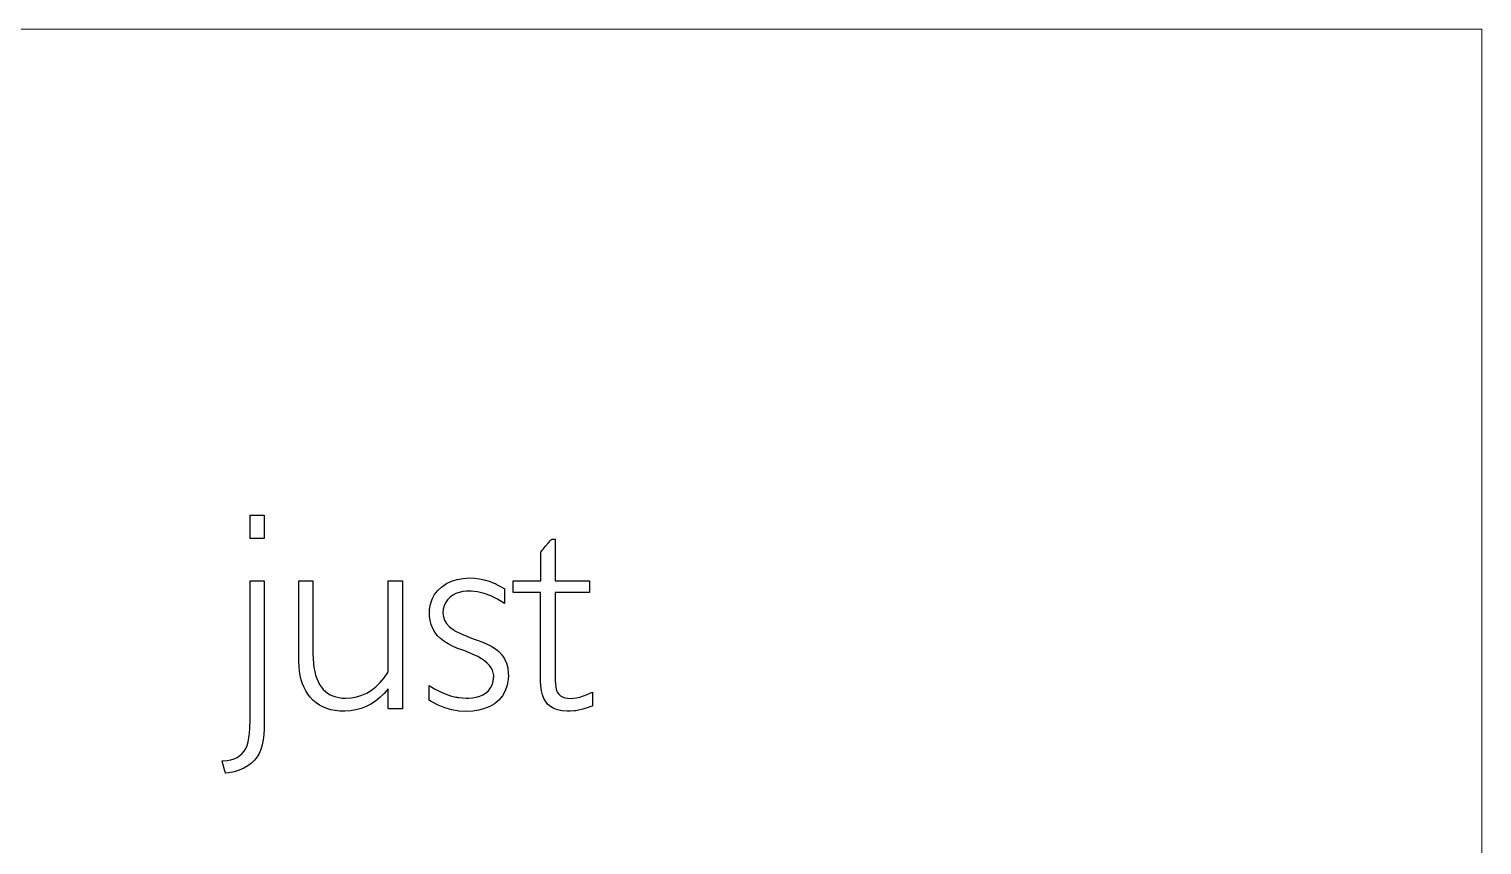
# Model space of a CAD drawing. Header units: millimetres. Extents: x 2232 to 85269, y -3593 to 5869.
# Drawn here: x 55407 to 55473.1, y -1549.6 to -1512.5 of the extents above; entities that cross this region are included whole.
import ezdxf

# ---------------------------------------------------------------- set-up
doc = ezdxf.new("R2010")
doc.units = ezdxf.units.MM
doc.layers.add('Standart', color=7, linetype='Continuous')

msp = doc.modelspace()

# ---------------------------------------------------------------- linework, layer by layer
at = {"layer": 'Standart', "color": 250, "linetype": 'Continuous', "lineweight": 5}
for points in [[(55473.101, -1512.529), (55203.101, -1512.529)], [(55473.101, -1512.529), (55473.101, -1588.08)]]:
    msp.add_lwpolyline(points, dxfattribs=at)
at = {"layer": 'Standart', "color": 159, "linetype": 'Continuous', "lineweight": -3}
for points in [[(55417.016, -1535.701), (55417.016, -1534.63)], [(55417.016, -1534.63), (55417.664, -1534.63)], [(55417.664, -1534.63), (55417.664, -1535.701)], [(55417.664, -1535.701), (55417.016, -1535.701)], [(55430.594, -1535.912), (55430.694, -1535.796)], [(55430.694, -1535.796), (55430.729, -1535.755)], [(55430.729, -1535.755), (55430.75, -1535.731)], [(55430.75, -1535.731), (55430.759, -1535.726)], [(55430.759, -1535.726), (55430.816, -1535.726)], [(55430.816, -1535.726), (55430.885, -1535.726)], [(55430.885, -1535.726), (55430.904, -1535.726)], [(55430.904, -1535.726), (55430.906, -1535.727)], [(55430.906, -1535.727), (55430.906, -1535.742)], [(55430.906, -1535.742), (55430.906, -1535.773)], [(55430.906, -1535.773), (55430.906, -1535.881)], [(55430.263, -1536.298), (55430.266, -1536.289)], [(55430.263, -1536.346), (55430.263, -1536.298)], [(55430.263, -1536.435), (55430.263, -1536.346)], [(55430.263, -1536.555), (55430.263, -1536.435)], [(55430.266, -1536.289), (55430.285, -1536.268)], [(55430.285, -1536.268), (55430.318, -1536.23)], [(55430.318, -1536.23), (55430.363, -1536.178)], [(55430.363, -1536.178), (55430.474, -1536.049)], [(55430.474, -1536.049), (55430.594, -1535.912)], [(55430.906, -1535.881), (55430.906, -1536.039)], [(55430.906, -1536.039), (55430.906, -1536.234)], [(55430.906, -1536.234), (55430.906, -1536.453)], [(55430.906, -1536.453), (55430.906, -1536.915)], [(55430.263, -1536.698), (55430.263, -1536.555)], [(55430.263, -1537.019), (55430.263, -1536.698)], [(55430.263, -1537.326), (55430.263, -1537.019)], [(55430.906, -1536.915), (55430.906, -1537.133)], [(55430.906, -1537.133), (55430.906, -1537.325)], [(55417.016, -1537.625), (55417.043, -1537.621)], [(55417.016, -1537.669), (55417.016, -1537.625)], [(55417.016, -1537.756), (55417.016, -1537.669)], [(55417.016, -1537.883), (55417.016, -1537.756)], [(55417.043, -1537.621), (55417.128, -1537.621)], [(55417.128, -1537.621), (55417.249, -1537.621)], [(55417.249, -1537.621), (55417.513, -1537.621)], [(55417.513, -1537.621), (55417.613, -1537.621)], [(55417.613, -1537.621), (55417.662, -1537.621)], [(55417.662, -1537.621), (55417.664, -1537.621)], [(55417.664, -1537.621), (55417.664, -1537.65)], [(55417.664, -1537.65), (55417.664, -1537.724)], [(55417.664, -1537.724), (55417.664, -1537.838)], [(55417.664, -1537.838), (55417.664, -1537.991)], [(55419.238, -1537.634), (55419.238, -1537.621)], [(55419.238, -1537.621), (55419.242, -1537.621)], [(55419.238, -1537.661), (55419.238, -1537.634)], [(55419.238, -1537.702), (55419.238, -1537.661)], [(55419.238, -1537.757), (55419.238, -1537.702)], [(55419.238, -1537.901), (55419.238, -1537.757)], [(55419.242, -1537.621), (55419.28, -1537.621)], [(55419.28, -1537.621), (55419.35, -1537.621)], [(55419.35, -1537.621), (55419.441, -1537.621)], [(55419.441, -1537.621), (55419.649, -1537.621)], [(55419.649, -1537.621), (55419.744, -1537.621)], [(55419.744, -1537.621), (55419.821, -1537.621)], [(55419.821, -1537.621), (55419.869, -1537.621)], [(55419.869, -1537.621), (55419.879, -1537.621)], [(55419.879, -1537.621), (55419.88, -1537.63)], [(55419.88, -1537.63), (55419.88, -1537.653)], [(55419.88, -1537.653), (55419.88, -1537.689)], [(55419.88, -1537.689), (55419.88, -1537.796)], [(55419.88, -1537.796), (55419.88, -1537.945)], [(55423.311, -1537.633), (55423.313, -1537.621)], [(55423.311, -1537.662), (55423.311, -1537.633)], [(55423.311, -1537.707), (55423.311, -1537.662)], [(55423.311, -1537.768), (55423.311, -1537.707)], [(55423.311, -1537.843), (55423.311, -1537.768)], [(55423.311, -1537.931), (55423.311, -1537.843)], [(55423.313, -1537.621), (55423.323, -1537.621)], [(55423.323, -1537.621), (55423.371, -1537.621)], [(55423.371, -1537.621), (55423.448, -1537.621)], [(55423.448, -1537.621), (55423.544, -1537.621)], [(55423.544, -1537.621), (55423.751, -1537.621)], [(55423.751, -1537.621), (55423.842, -1537.621)], [(55423.842, -1537.621), (55423.912, -1537.621)], [(55423.912, -1537.621), (55423.95, -1537.621)], [(55423.95, -1537.621), (55423.954, -1537.622)], [(55423.954, -1537.622), (55423.954, -1537.642)], [(55423.954, -1537.642), (55423.954, -1537.686)], [(55423.954, -1537.686), (55423.954, -1537.753)], [(55423.954, -1537.753), (55423.954, -1537.842)], [(55423.954, -1537.842), (55423.954, -1537.95)], [(55425.75, -1537.893), (55425.961, -1537.75)], [(55425.961, -1537.75), (55426.193, -1537.639)], [(55426.193, -1537.639), (55426.449, -1537.559)], [(55426.449, -1537.559), (55426.726, -1537.511)], [(55426.726, -1537.511), (55427.027, -1537.495)], [(55427.027, -1537.495), (55427.242, -1537.505)], [(55427.242, -1537.505), (55427.459, -1537.532)], [(55427.459, -1537.532), (55427.678, -1537.579)], [(55427.678, -1537.579), (55427.897, -1537.644)], [(55427.897, -1537.644), (55428.118, -1537.727)], [(55428.118, -1537.727), (55428.173, -1537.751)], [(55428.173, -1537.751), (55428.195, -1537.761)], [(55428.195, -1537.761), (55428.204, -1537.765)], [(55428.204, -1537.765), (55428.242, -1537.784)], [(55428.242, -1537.784), (55428.396, -1537.863)], [(55428.998, -1537.633), (55428.998, -1537.621)], [(55428.998, -1537.621), (55429.017, -1537.621)], [(55428.998, -1537.663), (55428.998, -1537.633)], [(55428.998, -1537.763), (55428.998, -1537.663)], [(55428.998, -1537.892), (55428.998, -1537.763)], [(55429.017, -1537.621), (55429.081, -1537.621)], [(55429.081, -1537.621), (55429.179, -1537.621)], [(55429.179, -1537.621), (55429.304, -1537.621)], [(55429.304, -1537.621), (55429.601, -1537.621)], [(55429.601, -1537.621), (55429.904, -1537.621)], [(55429.904, -1537.621), (55430.037, -1537.621)], [(55430.037, -1537.621), (55430.147, -1537.621)], [(55430.147, -1537.621), (55430.224, -1537.621)], [(55430.224, -1537.621), (55430.261, -1537.621)], [(55430.261, -1537.621), (55430.263, -1537.608)], [(55430.263, -1537.453), (55430.263, -1537.326)], [(55430.263, -1537.549), (55430.263, -1537.453)], [(55430.263, -1537.608), (55430.263, -1537.549)], [(55430.906, -1537.325), (55430.906, -1537.478)], [(55430.906, -1537.478), (55430.906, -1537.581)], [(55430.906, -1537.581), (55430.906, -1537.61)], [(55430.906, -1537.61), (55430.906, -1537.621)], [(55430.906, -1537.621), (55430.933, -1537.621)], [(55430.933, -1537.621), (55431.013, -1537.621)], [(55431.013, -1537.621), (55431.136, -1537.621)], [(55431.136, -1537.621), (55431.292, -1537.621)], [(55431.292, -1537.621), (55431.469, -1537.621)], [(55431.469, -1537.621), (55431.85, -1537.621)], [(55431.85, -1537.621), (55432.032, -1537.621)], [(55432.032, -1537.621), (55432.195, -1537.621)], [(55432.195, -1537.621), (55432.329, -1537.621)], [(55432.329, -1537.621), (55432.422, -1537.621)], [(55432.422, -1537.621), (55432.465, -1537.621)], [(55432.465, -1537.621), (55432.467, -1537.627)], [(55432.467, -1537.627), (55432.467, -1537.692)], [(55432.467, -1537.692), (55432.467, -1537.804)], [(55432.467, -1537.804), (55432.467, -1538.058)], [(55417.016, -1538.046), (55417.016, -1537.883)], [(55417.016, -1538.243), (55417.016, -1538.046)], [(55417.016, -1538.469), (55417.016, -1538.243)], [(55417.016, -1538.721), (55417.016, -1538.469)], [(55417.664, -1537.991), (55417.664, -1538.179)], [(55417.664, -1538.179), (55417.664, -1538.397)], [(55417.664, -1538.397), (55417.664, -1538.643)], [(55419.238, -1538.088), (55419.238, -1537.901)], [(55419.238, -1538.31), (55419.238, -1538.088)], [(55419.238, -1538.56), (55419.238, -1538.31)], [(55419.88, -1537.945), (55419.88, -1538.13)], [(55419.88, -1538.13), (55419.88, -1538.345)], [(55419.88, -1538.345), (55419.88, -1538.582)], [(55423.311, -1538.032), (55423.311, -1537.931)], [(55423.311, -1538.266), (55423.311, -1538.032)], [(55423.311, -1538.537), (55423.311, -1538.266)], [(55423.954, -1537.95), (55423.954, -1538.077)], [(55423.954, -1538.077), (55423.954, -1538.221)], [(55423.954, -1538.221), (55423.954, -1538.381)], [(55423.954, -1538.381), (55423.954, -1538.556)], [(55425.231, -1538.682), (55425.308, -1538.458)], [(55425.308, -1538.458), (55425.42, -1538.252)], [(55425.42, -1538.252), (55425.567, -1538.064)], [(55425.567, -1538.064), (55425.75, -1537.893)], [(55426.008, -1538.489), (55425.917, -1538.618)], [(55426.125, -1538.374), (55426.008, -1538.489)], [(55426.256, -1538.28), (55426.125, -1538.374)], [(55426.393, -1538.206), (55426.256, -1538.28)], [(55426.54, -1538.15), (55426.393, -1538.206)], [(55426.698, -1538.111), (55426.54, -1538.15)], [(55426.865, -1538.091), (55426.698, -1538.111)], [(55426.953, -1538.087), (55426.865, -1538.091)], [(55427.007, -1538.087), (55426.953, -1538.087)], [(55427.079, -1538.089), (55427.007, -1538.087)], [(55427.372, -1538.122), (55427.079, -1538.089)], [(55427.672, -1538.195), (55427.372, -1538.122)], [(55427.977, -1538.308), (55427.672, -1538.195)], [(55428.289, -1538.461), (55427.977, -1538.308)], [(55428.607, -1538.654), (55428.289, -1538.461)], [(55428.396, -1537.863), (55428.554, -1537.954)], [(55428.554, -1537.954), (55428.594, -1537.978)], [(55428.594, -1537.978), (55428.607, -1537.987)], [(55428.607, -1537.987), (55428.607, -1537.994)], [(55428.607, -1537.994), (55428.607, -1538.03)], [(55428.607, -1538.03), (55428.607, -1538.091)], [(55428.607, -1538.091), (55428.607, -1538.258)], [(55428.607, -1538.258), (55428.607, -1538.443)], [(55428.607, -1538.443), (55428.607, -1538.525)], [(55428.998, -1538.02), (55428.998, -1537.892)], [(55428.998, -1538.12), (55428.998, -1538.02)], [(55428.998, -1538.15), (55428.998, -1538.12)], [(55428.998, -1538.162), (55428.998, -1538.15)], [(55429.017, -1538.162), (55428.998, -1538.162)], [(55429.079, -1538.162), (55429.017, -1538.162)], [(55429.175, -1538.162), (55429.079, -1538.162)], [(55429.298, -1538.162), (55429.175, -1538.162)], [(55429.589, -1538.162), (55429.298, -1538.162)], [(55429.886, -1538.162), (55429.589, -1538.162)], [(55430.016, -1538.162), (55429.886, -1538.162)], [(55430.123, -1538.162), (55430.016, -1538.162)], [(55430.199, -1538.162), (55430.123, -1538.162)], [(55430.236, -1538.162), (55430.199, -1538.162)], [(55430.238, -1538.166), (55430.236, -1538.162)], [(55430.238, -1538.2), (55430.238, -1538.166)], [(55430.238, -1538.269), (55430.238, -1538.2)], [(55430.238, -1538.369), (55430.238, -1538.269)], [(55430.238, -1538.496), (55430.238, -1538.369)], [(55430.238, -1538.648), (55430.238, -1538.496)], [(55430.917, -1538.162), (55430.906, -1538.162)], [(55430.906, -1538.162), (55430.906, -1538.174)], [(55430.906, -1538.174), (55430.906, -1538.22)], [(55430.906, -1538.22), (55430.906, -1538.299)], [(55430.906, -1538.299), (55430.906, -1538.409)], [(55430.906, -1538.409), (55430.906, -1538.545)], [(55430.981, -1538.162), (55430.917, -1538.162)], [(55431.091, -1538.162), (55430.981, -1538.162)], [(55431.237, -1538.162), (55431.091, -1538.162)], [(55431.595, -1538.162), (55431.237, -1538.162)], [(55431.973, -1538.162), (55431.595, -1538.162)], [(55432.144, -1538.162), (55431.973, -1538.162)], [(55432.288, -1538.162), (55432.144, -1538.162)], [(55432.396, -1538.162), (55432.288, -1538.162)], [(55432.457, -1538.162), (55432.396, -1538.162)], [(55432.467, -1538.161), (55432.457, -1538.162)], [(55432.467, -1538.058), (55432.467, -1538.142)], [(55432.467, -1538.142), (55432.467, -1538.161)], [(55417.016, -1538.996), (55417.016, -1538.721)], [(55417.016, -1539.602), (55417.016, -1538.996)], [(55417.664, -1538.643), (55417.664, -1538.913)], [(55417.664, -1538.913), (55417.664, -1539.204)], [(55419.238, -1538.832), (55419.238, -1538.56)], [(55419.238, -1539.409), (55419.238, -1538.832)], [(55419.88, -1538.582), (55419.88, -1539.099)], [(55419.88, -1539.099), (55419.88, -1539.631)], [(55423.311, -1538.838), (55423.311, -1538.537)], [(55423.311, -1539.159), (55423.311, -1538.838)], [(55423.311, -1539.493), (55423.311, -1539.159)], [(55423.954, -1538.556), (55423.954, -1538.743)], [(55423.954, -1538.743), (55423.954, -1539.149)], [(55423.954, -1539.149), (55423.954, -1539.59)], [(55425.182, -1539.083), (55425.183, -1539.051)], [(55425.182, -1539.129), (55425.182, -1539.083)], [(55425.187, -1539.232), (55425.182, -1539.129)], [(55425.183, -1539.051), (55425.19, -1538.923)], [(55425.19, -1538.923), (55425.231, -1538.682)], [(55425.812, -1538.914), (55425.799, -1539.082)], [(55425.799, -1539.082), (55425.818, -1539.254)], [(55425.851, -1538.759), (55425.812, -1538.914)], [(55425.917, -1538.618), (55425.851, -1538.759)], [(55428.607, -1538.525), (55428.607, -1538.592)], [(55428.607, -1538.592), (55428.607, -1538.638)], [(55428.607, -1538.638), (55428.607, -1538.654)], [(55430.238, -1538.822), (55430.238, -1538.648)], [(55430.238, -1539.013), (55430.238, -1538.822)], [(55430.238, -1539.439), (55430.238, -1539.013)], [(55430.906, -1538.545), (55430.906, -1538.705)], [(55430.906, -1538.705), (55430.906, -1538.886)], [(55430.906, -1538.886), (55430.906, -1539.296)], [(55417.016, -1540.259), (55417.016, -1539.602)], [(55417.664, -1539.204), (55417.664, -1539.836)], [(55419.238, -1539.986), (55419.238, -1539.409)], [(55419.88, -1539.631), (55419.88, -1539.886)], [(55423.311, -1540.166), (55423.311, -1539.493)], [(55423.954, -1539.59), (55423.954, -1540.53)], [(55425.213, -1539.429), (55425.187, -1539.232)], [(55425.262, -1539.615), (55425.213, -1539.429)], [(55425.334, -1539.789), (55425.262, -1539.615)], [(55425.428, -1539.952), (55425.334, -1539.789)], [(55425.818, -1539.254), (55425.873, -1539.415)], [(55425.873, -1539.415), (55425.966, -1539.567)], [(55425.966, -1539.567), (55426.097, -1539.709)], [(55426.097, -1539.709), (55426.264, -1539.84)], [(55430.238, -1539.9), (55430.238, -1539.439)], [(55430.906, -1539.296), (55430.906, -1539.749)], [(55430.906, -1539.749), (55430.906, -1540.221)], [(55417.016, -1541.618), (55417.016, -1540.259)], [(55417.664, -1539.836), (55417.664, -1541.198)], [(55419.238, -1540.257), (55419.238, -1539.986)], [(55419.238, -1540.508), (55419.238, -1540.257)], [(55419.88, -1539.886), (55419.88, -1540.126)], [(55419.88, -1540.126), (55419.88, -1540.344)], [(55419.88, -1540.344), (55419.88, -1540.533)], [(55423.311, -1540.489), (55423.311, -1540.166)], [(55423.311, -1540.793), (55423.311, -1540.489)], [(55425.544, -1540.104), (55425.428, -1539.952)], [(55425.684, -1540.245), (55425.544, -1540.104)], [(55425.845, -1540.374), (55425.684, -1540.245)], [(55426.03, -1540.492), (55425.845, -1540.374)], [(55426.237, -1540.598), (55426.03, -1540.492)], [(55426.264, -1539.84), (55426.312, -1539.871)], [(55426.312, -1539.871), (55426.346, -1539.893)], [(55426.346, -1539.893), (55426.402, -1539.926)], [(55426.402, -1539.926), (55426.536, -1539.996)], [(55426.536, -1539.996), (55426.698, -1540.07)], [(55426.698, -1540.07), (55426.888, -1540.147)], [(55426.888, -1540.147), (55427.105, -1540.228)], [(55427.105, -1540.228), (55427.225, -1540.27)], [(55427.225, -1540.27), (55427.357, -1540.316)], [(55427.357, -1540.316), (55427.612, -1540.413)], [(55427.612, -1540.413), (55427.837, -1540.513)], [(55430.238, -1540.371), (55430.238, -1539.9)], [(55430.238, -1540.826), (55430.238, -1540.371)], [(55430.906, -1540.221), (55430.906, -1540.686)], [(55419.238, -1540.73), (55419.238, -1540.508)], [(55419.238, -1540.916), (55419.238, -1540.73)], [(55419.238, -1541.061), (55419.238, -1540.916)], [(55419.238, -1541.116), (55419.238, -1541.061)], [(55419.238, -1541.157), (55419.238, -1541.116)], [(55419.88, -1540.533), (55419.88, -1540.688)], [(55419.88, -1540.688), (55419.88, -1540.802)], [(55419.88, -1540.802), (55419.88, -1540.841)], [(55419.88, -1540.841), (55419.88, -1540.868)], [(55419.88, -1540.868), (55419.88, -1540.881)], [(55419.88, -1540.881), (55419.88, -1540.891)], [(55419.88, -1540.891), (55419.881, -1540.947)], [(55419.881, -1540.947), (55419.888, -1541.164)], [(55423.311, -1541.069), (55423.311, -1540.793)], [(55423.311, -1541.309), (55423.311, -1541.069)], [(55423.954, -1540.53), (55423.954, -1541.469)], [(55426.466, -1540.694), (55426.237, -1540.598)], [(55426.478, -1540.698), (55426.466, -1540.694)], [(55426.51, -1540.71), (55426.478, -1540.698)], [(55426.616, -1540.75), (55426.51, -1540.71)], [(55426.746, -1540.798), (55426.616, -1540.75)], [(55426.865, -1540.842), (55426.746, -1540.798)], [(55426.908, -1540.858), (55426.865, -1540.842)], [(55426.933, -1540.868), (55426.908, -1540.858)], [(55426.938, -1540.87), (55426.933, -1540.868)], [(55426.939, -1540.87), (55426.938, -1540.87)], [(55426.957, -1540.877), (55426.939, -1540.87)], [(55427.011, -1540.897), (55426.957, -1540.877)], [(55427.213, -1540.982), (55427.011, -1540.897)], [(55427.395, -1541.071), (55427.213, -1540.982)], [(55427.556, -1541.164), (55427.395, -1541.071)], [(55427.837, -1540.513), (55428.033, -1540.616)], [(55428.033, -1540.616), (55428.199, -1540.722)], [(55428.199, -1540.722), (55428.337, -1540.832)], [(55428.337, -1540.832), (55428.486, -1540.992)], [(55428.486, -1540.992), (55428.605, -1541.171)], [(55430.238, -1541.239), (55430.238, -1540.826)], [(55430.906, -1540.686), (55430.906, -1541.117)], [(55430.906, -1541.117), (55430.906, -1541.313)], [(55417.016, -1542.265), (55417.016, -1541.618)], [(55417.664, -1541.198), (55417.664, -1541.875)], [(55419.238, -1541.184), (55419.238, -1541.157)], [(55419.238, -1541.196), (55419.238, -1541.184)], [(55419.238, -1541.21), (55419.238, -1541.196)], [(55419.238, -1541.238), (55419.238, -1541.21)], [(55419.239, -1541.296), (55419.238, -1541.238)], [(55419.25, -1541.519), (55419.239, -1541.296)], [(55419.272, -1541.731), (55419.25, -1541.519)], [(55419.306, -1541.933), (55419.272, -1541.731)], [(55419.888, -1541.164), (55419.904, -1541.37)], [(55419.904, -1541.37), (55419.928, -1541.562)], [(55419.928, -1541.562), (55419.962, -1541.742)], [(55419.962, -1541.742), (55420.005, -1541.91)], [(55423.119, -1542.035), (55423.288, -1541.789)], [(55423.288, -1541.789), (55423.309, -1541.756)], [(55423.309, -1541.756), (55423.311, -1541.749)], [(55423.311, -1541.413), (55423.311, -1541.309)], [(55423.311, -1541.505), (55423.311, -1541.413)], [(55423.311, -1541.584), (55423.311, -1541.505)], [(55423.311, -1541.649), (55423.311, -1541.584)], [(55423.311, -1541.699), (55423.311, -1541.649)], [(55423.311, -1541.733), (55423.311, -1541.699)], [(55423.311, -1541.749), (55423.311, -1541.733)], [(55423.954, -1541.469), (55423.954, -1541.91)], [(55427.697, -1541.261), (55427.556, -1541.164)], [(55427.817, -1541.363), (55427.697, -1541.261)], [(55427.916, -1541.468), (55427.817, -1541.363)], [(55427.995, -1541.577), (55427.916, -1541.468)], [(55428.054, -1541.691), (55427.995, -1541.577)], [(55428.092, -1541.809), (55428.054, -1541.691)], [(55428.109, -1541.931), (55428.092, -1541.809)], [(55428.605, -1541.171), (55428.693, -1541.369)], [(55428.693, -1541.369), (55428.75, -1541.585)], [(55428.75, -1541.585), (55428.776, -1541.82)], [(55430.238, -1541.423), (55430.238, -1541.239)], [(55430.238, -1541.587), (55430.238, -1541.423)], [(55430.238, -1541.727), (55430.238, -1541.587)], [(55430.238, -1541.842), (55430.238, -1541.727)], [(55430.906, -1541.313), (55430.906, -1541.491)], [(55430.906, -1541.491), (55430.906, -1541.647)], [(55430.906, -1541.647), (55430.906, -1541.78)], [(55430.906, -1541.78), (55430.906, -1541.886)], [(55417.016, -1542.57), (55417.016, -1542.265)], [(55417.664, -1541.875), (55417.664, -1542.512)], [(55419.352, -1542.123), (55419.306, -1541.933)], [(55419.409, -1542.303), (55419.352, -1542.123)], [(55419.478, -1542.473), (55419.409, -1542.303)], [(55419.558, -1542.631), (55419.478, -1542.473)], [(55420.005, -1541.91), (55420.056, -1542.065)], [(55420.056, -1542.065), (55420.116, -1542.208)], [(55420.116, -1542.208), (55420.185, -1542.339)], [(55420.185, -1542.339), (55420.264, -1542.457)], [(55420.264, -1542.457), (55420.351, -1542.563)], [(55422.544, -1542.599), (55422.746, -1542.44)], [(55422.746, -1542.44), (55422.938, -1542.252)], [(55422.938, -1542.252), (55423.119, -1542.035)], [(55423.954, -1541.91), (55423.954, -1542.317)], [(55423.954, -1542.317), (55423.954, -1542.504)], [(55425.17, -1542.381), (55425.411, -1542.532)], [(55425.17, -1542.383), (55425.17, -1542.381)], [(55425.17, -1542.381), (55425.17, -1542.381)], [(55425.17, -1542.381), (55425.17, -1542.381)], [(55425.17, -1542.41), (55425.17, -1542.383)], [(55425.17, -1542.463), (55425.17, -1542.41)], [(55425.17, -1542.537), (55425.17, -1542.463)], [(55427.967, -1542.497), (55428.04, -1542.358)], [(55428.04, -1542.358), (55428.087, -1542.203)], [(55428.087, -1542.203), (55428.108, -1542.033)], [(55428.108, -1542.033), (55428.11, -1541.987)], [(55428.11, -1541.987), (55428.109, -1541.931)], [(55428.722, -1542.374), (55428.636, -1542.623)], [(55428.768, -1542.1), (55428.722, -1542.374)], [(55428.777, -1541.953), (55428.768, -1542.1)], [(55428.776, -1541.82), (55428.777, -1541.953)], [(55430.238, -1541.927), (55430.238, -1541.842)], [(55430.238, -1541.98), (55430.238, -1541.927)], [(55430.238, -1542), (55430.238, -1541.98)], [(55430.238, -1542.065), (55430.238, -1542)], [(55430.242, -1542.19), (55430.238, -1542.065)], [(55430.259, -1542.422), (55430.242, -1542.19)], [(55430.29, -1542.629), (55430.259, -1542.422)], [(55430.906, -1541.886), (55430.906, -1541.961)], [(55430.906, -1541.961), (55430.906, -1542.002)], [(55430.906, -1542.002), (55430.906, -1542.009)], [(55430.906, -1542.009), (55430.909, -1542.17)], [(55430.906, -1542.009), (55430.906, -1542.009)], [(55430.906, -1542.009), (55430.906, -1542.009)], [(55430.909, -1542.17), (55430.918, -1542.313)], [(55430.918, -1542.313), (55430.933, -1542.439)], [(55430.933, -1542.439), (55430.955, -1542.546)], [(55417.016, -1542.856), (55417.016, -1542.57)], [(55417.016, -1543.122), (55417.016, -1542.856)], [(55417.016, -1543.363), (55417.016, -1543.122)], [(55417.664, -1542.512), (55417.664, -1542.807)], [(55417.664, -1542.807), (55417.664, -1543.083)], [(55417.664, -1543.083), (55417.664, -1543.334)], [(55419.65, -1542.779), (55419.558, -1542.631)], [(55419.757, -1542.92), (55419.65, -1542.779)], [(55419.883, -1543.055), (55419.757, -1542.92)], [(55420.022, -1543.173), (55419.883, -1543.055)], [(55420.351, -1542.563), (55420.446, -1542.656)], [(55420.446, -1542.656), (55420.551, -1542.737)], [(55420.551, -1542.737), (55420.665, -1542.805)], [(55420.665, -1542.805), (55420.787, -1542.861)], [(55420.787, -1542.861), (55420.919, -1542.904)], [(55420.919, -1542.904), (55421.059, -1542.936)], [(55421.059, -1542.936), (55421.208, -1542.954)], [(55421.208, -1542.954), (55421.366, -1542.96)], [(55421.366, -1542.96), (55421.624, -1542.946)], [(55421.624, -1542.946), (55421.87, -1542.903)], [(55421.87, -1542.903), (55422.106, -1542.83)], [(55422.106, -1542.83), (55422.33, -1542.729)], [(55422.33, -1542.729), (55422.544, -1542.599)], [(55422.731, -1543.095), (55422.52, -1543.231)], [(55422.933, -1542.933), (55422.731, -1543.095)], [(55423.127, -1542.748), (55422.933, -1542.933)], [(55423.311, -1542.539), (55423.127, -1542.748)], [(55423.311, -1542.543), (55423.311, -1542.539)], [(55423.311, -1542.539), (55423.311, -1542.539)], [(55423.311, -1542.539), (55423.311, -1542.539)], [(55423.311, -1542.561), (55423.311, -1542.543)], [(55423.311, -1542.635), (55423.311, -1542.561)], [(55423.311, -1542.747), (55423.311, -1542.635)], [(55423.311, -1543.031), (55423.311, -1542.747)], [(55423.311, -1543.174), (55423.311, -1543.031)], [(55423.954, -1542.504), (55423.954, -1542.678)], [(55423.954, -1542.678), (55423.954, -1542.838)], [(55423.954, -1542.838), (55423.954, -1542.982)], [(55423.954, -1542.982), (55423.954, -1543.109)], [(55423.954, -1543.109), (55423.954, -1543.218)], [(55425.17, -1542.718), (55425.17, -1542.537)], [(55425.17, -1542.899), (55425.17, -1542.718)], [(55425.17, -1542.972), (55425.17, -1542.899)], [(55425.17, -1543.026), (55425.17, -1542.972)], [(55425.17, -1543.053), (55425.17, -1543.026)], [(55425.17, -1543.055), (55425.17, -1543.053)], [(55425.176, -1543.059), (55425.17, -1543.055)], [(55425.195, -1543.071), (55425.176, -1543.059)], [(55425.271, -1543.117), (55425.195, -1543.071)], [(55425.577, -1543.278), (55425.271, -1543.117)], [(55425.411, -1542.532), (55425.653, -1542.661)], [(55425.653, -1542.661), (55425.896, -1542.766)], [(55425.896, -1542.766), (55426.14, -1542.848)], [(55426.14, -1542.848), (55426.384, -1542.908)], [(55426.384, -1542.908), (55426.446, -1542.919)], [(55426.446, -1542.919), (55426.47, -1542.923)], [(55426.47, -1542.923), (55426.48, -1542.925)], [(55426.48, -1542.925), (55426.523, -1542.931)], [(55426.523, -1542.931), (55426.69, -1542.951)], [(55426.69, -1542.951), (55426.853, -1542.96)], [(55426.853, -1542.96), (55426.894, -1542.96)], [(55426.894, -1542.96), (55426.923, -1542.96)], [(55426.923, -1542.96), (55426.97, -1542.959)], [(55426.97, -1542.959), (55427.151, -1542.946)], [(55427.151, -1542.946), (55427.318, -1542.916)], [(55427.318, -1542.916), (55427.473, -1542.869)], [(55427.473, -1542.869), (55427.615, -1542.806)], [(55427.615, -1542.806), (55427.744, -1542.727)], [(55427.744, -1542.727), (55427.869, -1542.62)], [(55427.869, -1542.62), (55427.967, -1542.497)], [(55428.246, -1543.134), (55428.145, -1543.211)], [(55428.344, -1543.045), (55428.246, -1543.134)], [(55428.509, -1542.847), (55428.344, -1543.045)], [(55428.636, -1542.623), (55428.509, -1542.847)], [(55430.334, -1542.812), (55430.29, -1542.629)], [(55430.392, -1542.97), (55430.334, -1542.812)], [(55430.463, -1543.104), (55430.392, -1542.97)], [(55430.562, -1543.228), (55430.463, -1543.104)], [(55430.955, -1542.546), (55430.982, -1542.636)], [(55430.982, -1542.636), (55431.015, -1542.709)], [(55431.015, -1542.709), (55431.072, -1542.786)], [(55431.072, -1542.786), (55431.147, -1542.851)], [(55431.147, -1542.851), (55431.239, -1542.902)], [(55431.239, -1542.902), (55431.347, -1542.94)], [(55431.347, -1542.94), (55431.472, -1542.963)], [(55431.472, -1542.963), (55431.613, -1542.973)], [(55431.613, -1542.973), (55431.746, -1542.968)], [(55431.746, -1542.968), (55431.885, -1542.947)], [(55431.885, -1542.947), (55432.036, -1542.91)], [(55432.036, -1542.91), (55432.198, -1542.857)], [(55432.198, -1542.857), (55432.372, -1542.789)], [(55432.372, -1542.789), (55432.557, -1542.704)], [(55432.557, -1542.704), (55432.605, -1542.681)], [(55432.605, -1542.681), (55432.612, -1542.68)], [(55432.612, -1542.68), (55432.612, -1542.701)], [(55432.612, -1542.701), (55432.612, -1542.8)], [(55432.612, -1542.8), (55432.612, -1543.097)], [(55432.612, -1543.097), (55432.612, -1543.23)], [(55417.016, -1543.576), (55417.016, -1543.363)], [(55417.016, -1543.758), (55417.016, -1543.576)], [(55417.016, -1543.906), (55417.016, -1543.758)], [(55417.664, -1543.334), (55417.664, -1543.559)], [(55417.664, -1543.559), (55417.664, -1543.754)], [(55417.664, -1543.754), (55417.664, -1543.915)], [(55420.173, -1543.276), (55420.022, -1543.173)], [(55420.335, -1543.362), (55420.173, -1543.276)], [(55420.51, -1543.432), (55420.335, -1543.362)], [(55420.697, -1543.486), (55420.51, -1543.432)], [(55420.896, -1543.524), (55420.697, -1543.486)], [(55421.107, -1543.546), (55420.896, -1543.524)], [(55421.335, -1543.551), (55421.107, -1543.546)], [(55421.589, -1543.536), (55421.335, -1543.551)], [(55421.835, -1543.496), (55421.589, -1543.536)], [(55422.072, -1543.432), (55421.835, -1543.496)], [(55422.301, -1543.344), (55422.072, -1543.432)], [(55422.52, -1543.231), (55422.301, -1543.344)], [(55423.311, -1543.298), (55423.311, -1543.174)], [(55423.311, -1543.39), (55423.311, -1543.298)], [(55423.311, -1543.42), (55423.311, -1543.39)], [(55423.311, -1543.436), (55423.311, -1543.42)], [(55423.323, -1543.439), (55423.311, -1543.436)], [(55423.371, -1543.439), (55423.323, -1543.439)], [(55423.448, -1543.439), (55423.371, -1543.439)], [(55423.544, -1543.439), (55423.448, -1543.439)], [(55423.751, -1543.439), (55423.544, -1543.439)], [(55423.842, -1543.439), (55423.751, -1543.439)], [(55423.912, -1543.439), (55423.842, -1543.439)], [(55423.95, -1543.439), (55423.912, -1543.439)], [(55423.954, -1543.438), (55423.95, -1543.439)], [(55423.954, -1543.218), (55423.954, -1543.306)], [(55423.954, -1543.306), (55423.954, -1543.373)], [(55423.954, -1543.373), (55423.954, -1543.418)], [(55423.954, -1543.418), (55423.954, -1543.438)], [(55425.889, -1543.404), (55425.577, -1543.278)], [(55426.206, -1543.493), (55425.889, -1543.404)], [(55426.529, -1543.547), (55426.206, -1543.493)], [(55426.856, -1543.565), (55426.529, -1543.547)], [(55427.159, -1543.551), (55426.856, -1543.565)], [(55427.439, -1543.508), (55427.159, -1543.551)], [(55427.697, -1543.437), (55427.439, -1543.508)], [(55427.932, -1543.338), (55427.697, -1543.437)], [(55428.145, -1543.211), (55427.932, -1543.338)], [(55430.69, -1543.336), (55430.562, -1543.228)], [(55430.843, -1543.423), (55430.69, -1543.336)], [(55431.02, -1543.487), (55430.843, -1543.423)], [(55431.222, -1543.529), (55431.02, -1543.487)], [(55431.449, -1543.55), (55431.222, -1543.529)], [(55431.51, -1543.551), (55431.449, -1543.55)], [(55431.541, -1543.552), (55431.51, -1543.551)], [(55431.558, -1543.552), (55431.541, -1543.552)], [(55431.587, -1543.552), (55431.558, -1543.552)], [(55431.783, -1543.542), (55431.587, -1543.552)], [(55431.824, -1543.537), (55431.783, -1543.542)], [(55431.843, -1543.534), (55431.824, -1543.537)], [(55431.907, -1543.522), (55431.843, -1543.534)], [(55432.168, -1543.464), (55431.907, -1543.522)], [(55432.418, -1543.387), (55432.168, -1543.464)], [(55432.539, -1543.343), (55432.418, -1543.387)], [(55432.598, -1543.318), (55432.539, -1543.343)], [(55432.612, -1543.312), (55432.598, -1543.318)], [(55432.612, -1543.23), (55432.612, -1543.277)], [(55432.612, -1543.277), (55432.612, -1543.305)], [(55432.612, -1543.305), (55432.612, -1543.312)], [(55416.996, -1544.561), (55417.011, -1544.33)], [(55417.011, -1544.33), (55417.015, -1544.207)], [(55417.015, -1544.143), (55417.016, -1544.11)], [(55417.015, -1544.207), (55417.015, -1544.143)], [(55417.016, -1544.015), (55417.016, -1543.906)], [(55417.016, -1544.083), (55417.016, -1544.015)], [(55417.016, -1544.107), (55417.016, -1544.083)], [(55417.016, -1544.11), (55417.016, -1544.107)], [(55417.016, -1544.107), (55417.016, -1544.107)], [(55417.016, -1544.107), (55417.016, -1544.107)], [(55417.016, -1544.107), (55417.016, -1544.107)], [(55417.66, -1544.352), (55417.643, -1544.618)], [(55417.663, -1544.211), (55417.66, -1544.352)], [(55417.664, -1544.175), (55417.663, -1544.211)], [(55417.664, -1543.915), (55417.664, -1544.038)], [(55417.664, -1544.038), (55417.664, -1544.121)], [(55417.664, -1544.121), (55417.664, -1544.16)], [(55417.664, -1544.16), (55417.664, -1544.175)], [(55416.825, -1545.253), (55416.884, -1545.114)], [(55416.884, -1545.114), (55416.933, -1544.952)], [(55416.933, -1544.952), (55416.97, -1544.768)], [(55416.97, -1544.768), (55416.996, -1544.561)], [(55417.565, -1545.087), (55417.504, -1545.291)], [(55417.611, -1544.863), (55417.565, -1545.087)], [(55417.643, -1544.618), (55417.611, -1544.863)], [(55415.978, -1545.798), (55416.142, -1545.767)], [(55416.142, -1545.767), (55416.293, -1545.72)], [(55416.293, -1545.72), (55416.43, -1545.656)], [(55416.43, -1545.656), (55416.553, -1545.575)], [(55416.553, -1545.575), (55416.663, -1545.478)], [(55416.663, -1545.478), (55416.755, -1545.368)], [(55416.755, -1545.368), (55416.825, -1545.253)], [(55417.225, -1545.784), (55417.086, -1545.923)], [(55417.337, -1545.634), (55417.225, -1545.784)], [(55417.428, -1545.473), (55417.337, -1545.634)], [(55417.504, -1545.291), (55417.428, -1545.473)], [(55415.738, -1545.814), (55415.738, -1545.813)], [(55415.738, -1545.813), (55415.753, -1545.813)], [(55415.742, -1545.827), (55415.738, -1545.814)], [(55415.759, -1545.892), (55415.742, -1545.827)], [(55415.753, -1545.813), (55415.8, -1545.812)], [(55415.787, -1545.992), (55415.759, -1545.892)], [(55415.852, -1546.224), (55415.787, -1545.992)], [(55415.8, -1545.812), (55415.978, -1545.798)], [(55415.878, -1546.318), (55415.852, -1546.224)], [(55415.893, -1546.373), (55415.878, -1546.318)], [(55415.894, -1546.378), (55415.893, -1546.373)], [(55415.91, -1546.377), (55415.894, -1546.379)], [(55415.894, -1546.379), (55415.894, -1546.378)], [(55416.045, -1546.358), (55415.91, -1546.377)], [(55416.299, -1546.306), (55416.045, -1546.358)], [(55416.53, -1546.236), (55416.299, -1546.306)], [(55416.738, -1546.15), (55416.53, -1546.236)], [(55416.923, -1546.045), (55416.738, -1546.15)], [(55417.086, -1545.923), (55416.923, -1546.045)]]:
    msp.add_lwpolyline(points, dxfattribs=at)

doc.saveas('drawing.dxf')
